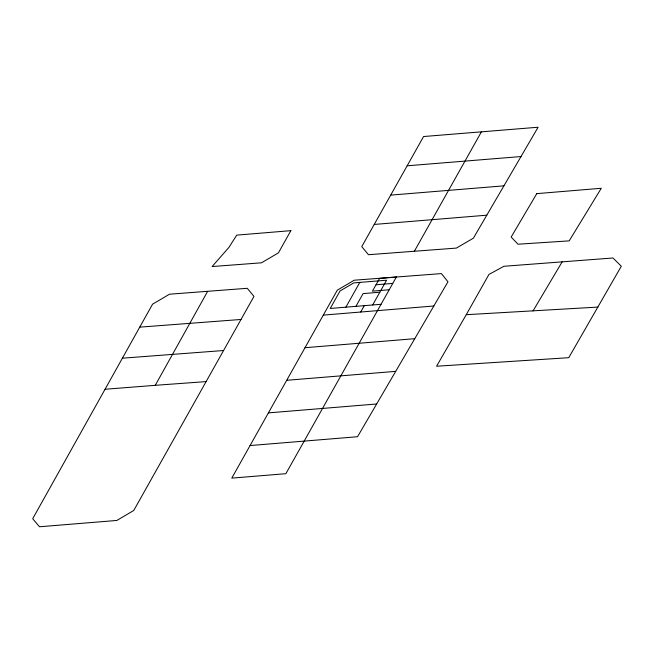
<?xml version="1.0" encoding="UTF-8"?>
<svg xmlns="http://www.w3.org/2000/svg" width="654" height="654" viewBox="0 0 654 654"><rect width="100%" height="100%" fill="white"/><g stroke="black" fill="none" stroke-linecap="round" stroke-linejoin="round"><path stroke-width="0.98" d="M105.049 389.261L152.57 304.175L169.492 294.202L247.269 288.3L253.973 296.385L133.759 510.472L116.853 520.453L39.51 526.764L32.7 518.736L105.049 389.261L155.26 385.32L207.67 291.308M390.691 195.121L423.579 136.531L538.103 127.236L473.382 238.187L456.386 248.087L368.464 254.717L361.76 246.64L390.691 195.121L503.923 185.834M481.483 131.707L414.358 251.267M250.073 445.546L357.55 436.725L447.974 281.776L441.401 273.601L354.247 280.206L337.317 290.155L231.778 478.123L285.872 473.692L396.365 277.026M345.876 307.176L359.782 282.414M355.923 306.35L363.076 293.605L379.819 292.224M360.714 312.032L364.294 305.663M372.666 304.968L386.571 280.206L353.74 282.912L340.072 290.94L330.229 308.467L381.037 304.282M466.253 314.697L488.955 274.427L503.915 266.284L612.97 257.987L621.3 266.235L568.751 357.689L436.57 366.232L466.253 314.697L597.944 307.086M533.002 310.985L562.244 261.698M521.017 156.543L407.131 165.805M374.219 224.445L486.813 215.182M396.332 277.026L379.59 278.4L372.437 291.144L389.179 289.763M376.017 284.776L392.76 283.395M323.289 315.114L433.831 305.998M305.001 347.707L414.759 338.682M286.705 380.293L395.686 371.358M268.418 412.887L376.639 403.992M122.38 358.196L223.586 350.519M139.727 327.147L241.007 319.463M155.26 385.32L206.124 381.601M290.875 230.658L278.416 252.861L261.486 262.81L212.1 266.554L228.802 247.547L236.748 235.121L290.875 230.658M536.779 193.633L511.166 237.042L517.976 244.22L569.193 240.868L601.271 188.27L536.779 193.633"/></g></svg>
